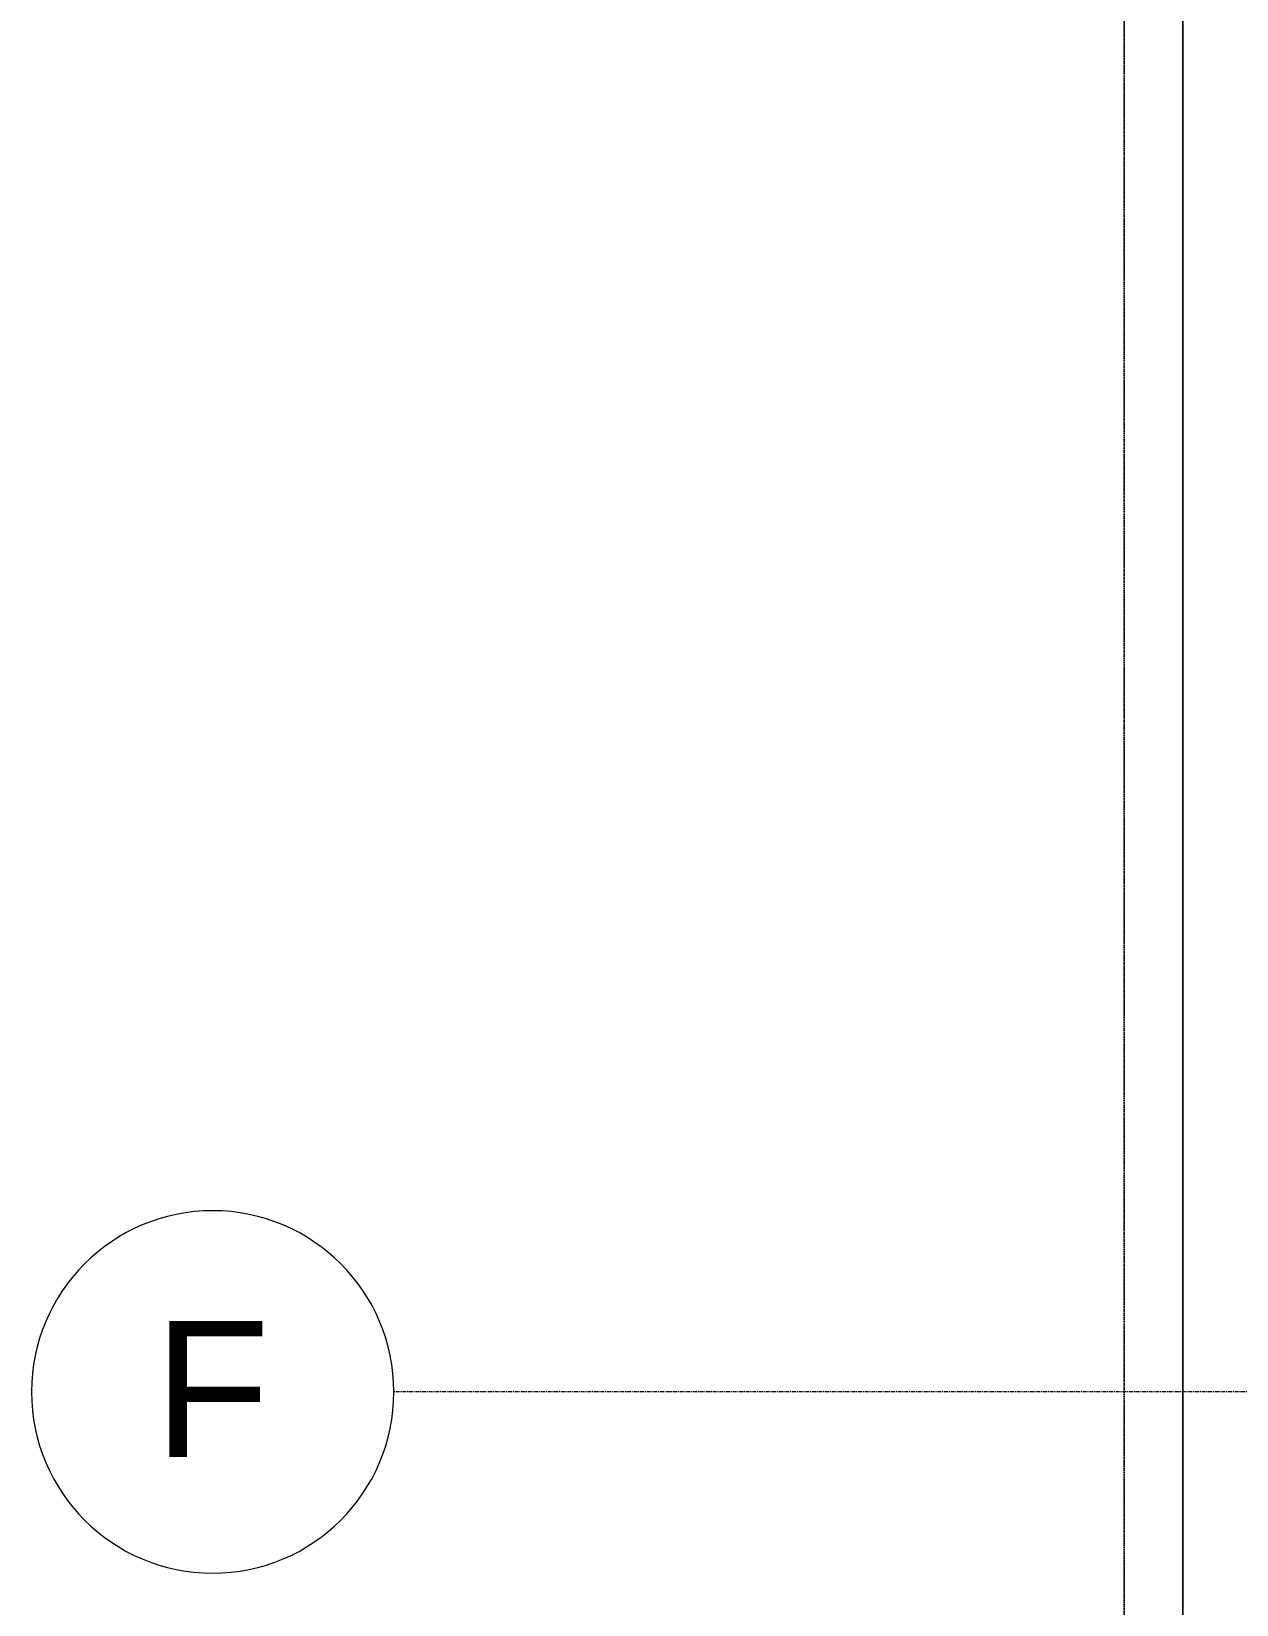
# Model space of a CAD drawing. Header units: inches. Extents: x -4266 to -1814, y 9706 to 12441.
# Drawn here: x -4216.7 to -4057.1, y 10139 to 10347.3 of the extents above; entities that cross this region are included whole.
import ezdxf

# ---------------------------------------------------------------- set-up
doc = ezdxf.new("R2010")
doc.units = ezdxf.units.IN
doc.header["$MEASUREMENT"] = 0
for name, pattern in [('Aligning Line 1_8_', [0.25, 0.125, -0.125]), ('Dash Dot 3_16_', [0.3125, 0.1875, -0.0625, 0, -0.0625]), ('Grid Line 1_2_', [0.875, 0.5, -0.125, 0.125, -0.125])]:
    doc.linetypes.add(name, pattern=pattern)
for name, color, linetype, lineweight in [('0-1', 7, 'Continuous', 5), ('0-5', 165, 'Continuous', 5), ('A-ANNO-SYMB-1', 150, 'Dash Dot 3_16_', 9), ('C-TOPO', 7, 'Continuous', 9), ('G-ANNO-SYMB-1', 147, 'Aligning Line 1_8_', 9), ('S-GRID-1', 1, 'Grid Line 1_2_', 9), ('S-GRID-IDEN', 1, 'Continuous', 9), ('S-GRID-IDEN-1', 147, 'Continuous', 9)]:
    doc.layers.add(name, color=color, linetype=linetype, lineweight=lineweight)
doc.styles.add('Arial', font='arial.ttf', dxfattribs={"height": 18})

# ---------------------------------------------------------------- blocks, each defined once
blk = doc.blocks.new('CTR  - Topography_rvt-1-FLOOR PLAN - 1ST FLOOR')
at = {"layer": 'C-TOPO'}
for p, q in [((-4064.23, 10095.98), (-4064.23, 10462.74)), ((-4064.23, 10462.74), (-4064.23, 10095.98))]:
    blk.add_line(p, q, dxfattribs=at)
blk = doc.blocks.new('Grid - Grid Head - Circle-50561-FLOOR PLAN - 1ST FLOOR')
at = {"layer": 'S-GRID-IDEN-1'}
for start, end in [(360, 180), (180, 360)]:
    blk.add_arc((0, 0), 0.25, start, end, dxfattribs=at)
blk = doc.blocks.new('CTR - 1st Phase - Shell_rvt-1-FLOOR PLAN - 1ST FLOOR')
at = {"layer": 'G-ANNO-SYMB-1'}
blk.add_line((-4071.96, 9756.53), (-4071.96, 12280.06), dxfattribs=at)
at = {"layer": 'S-GRID-1'}
blk.add_line((-1814.21, 10167.19), (-4168.71, 10167.19), dxfattribs=at)
at = {"layer": '0-5', "xscale": 95.99999999999994, "yscale": 95.99999999999994, "zscale": 95.99999999999994, "rotation": 89.99999999999987}
blk.add_blockref('Grid - Grid Head - Circle-50561-FLOOR PLAN - 1ST FLOOR', (-4192.71, 10167.19), dxfattribs=at)
at = {"layer": 'S-GRID-IDEN', "insert": (-4200.5, 10176.57), "char_height": 18, "width": 18.786, "attachment_point": 1, "style": 'Arial'}
blk.add_mtext('F', dxfattribs=at)
blk = doc.blocks.new('CTR - 1st Phase -Stairs _ Elevators_rvt-1-FLOOR PLAN - 1ST FLOOR')
at = {"layer": 'G-ANNO-SYMB-1'}
blk.add_line((-4071.96, 9706.24), (-4071.96, 12280.1), dxfattribs=at)

msp = doc.modelspace()

# ---------------------------------------------------------------- linework, layer by layer
at = {"layer": 'A-ANNO-SYMB-1'}
msp.add_line((-4071.96446, 12268.04045), (-4071.96446, 9718.24032), dxfattribs=at)

# ---------------------------------------------------------------- block references
at = {"layer": '0-1'}
for name in ['CTR - 1st Phase - Shell_rvt-1-FLOOR PLAN - 1ST FLOOR', 'CTR - 1st Phase -Stairs _ Elevators_rvt-1-FLOOR PLAN - 1ST FLOOR', 'CTR  - Topography_rvt-1-FLOOR PLAN - 1ST FLOOR']:
    msp.add_blockref(name, (0, 0), dxfattribs=at)

doc.saveas('drawing.dxf')
